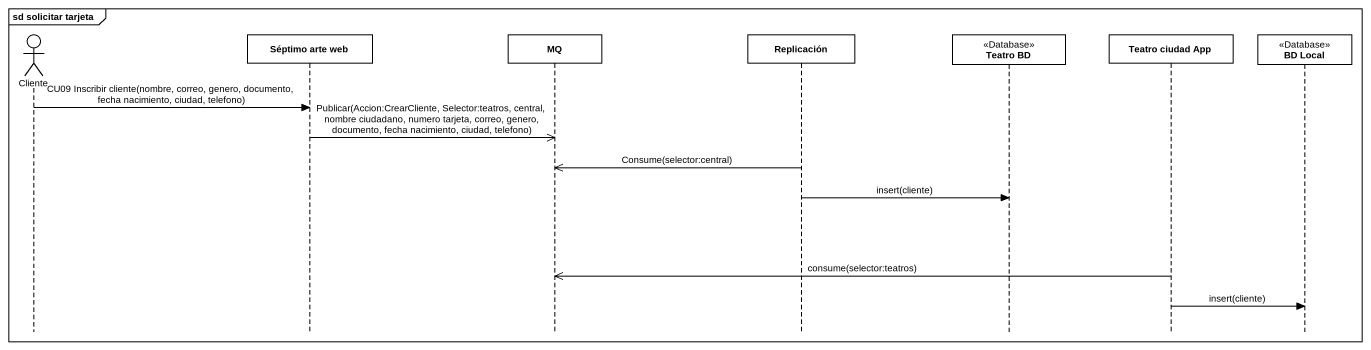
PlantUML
@startuml
mainframe sd solicitar tarjeta
hide footbox
actor Cliente
participant "Séptimo arte web" as Séptimo_arte_web
participant MQ
participant Replicación
participant "Teatro BD" as Teatro_BD <<Database>>
participant "Teatro ciudad App" as Teatro_ciudad_App
participant "BD Local" as BD_Local <<Database>>

Cliente -> Séptimo_arte_web : CU09 Inscribir cliente(nombre, correo, genero, documento, fecha nacimiento, ciudad, telefono)
Séptimo_arte_web ->> MQ : Publicar(Accion:CrearCliente, Selector:teatros, central, nombre ciudadano, numero tarjeta, correo, genero, documento, fecha nacimiento, ciudad, telefono)
Replicación ->> MQ : Consume(selector:central)
Replicación -> Teatro_BD : insert(cliente)
Teatro_ciudad_App ->> MQ : consume(selector:teatros)
Teatro_ciudad_App -> BD_Local : insert(cliente)
@enduml
